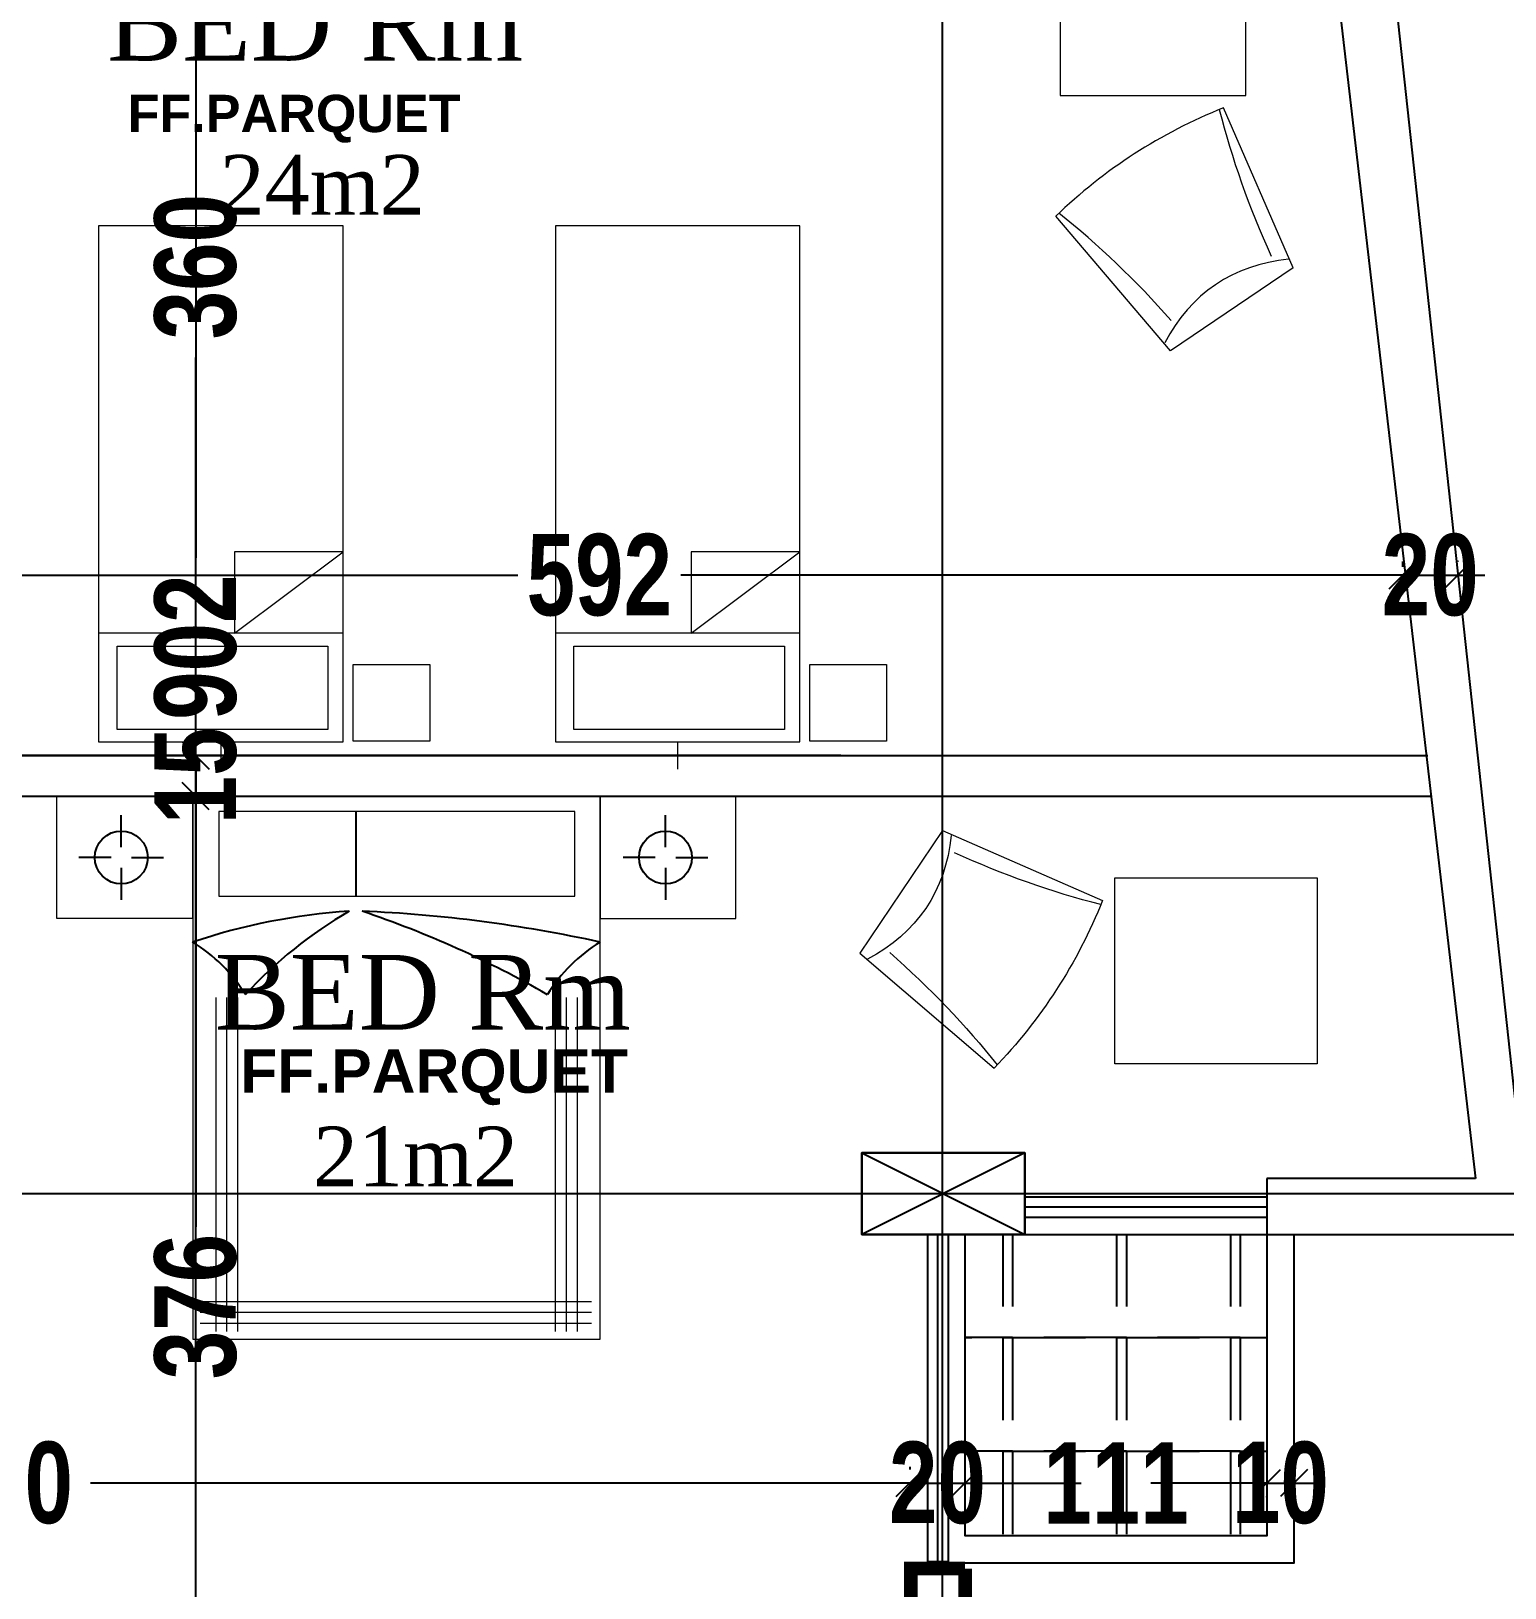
# Model space of a CAD drawing. Extents: x 285329 to 658348, y -83126 to -16980.
# Drawn here: x 360034 to 360576, y -42403 to -41829 of the extents above; entities that cross this region are included whole.
import ezdxf

# ---------------------------------------------------------------- set-up
doc = ezdxf.new("R2010")
doc.units = 0
doc.layers.get('0').update_dxf_attribs({"linetype": 'CONTINUOUS'})
doc.layers.get('DEFPOINTS').update_dxf_attribs({"color": 9, "linetype": 'CONTINUOUS'})
for name, color, linetype in [('AXIS', 1, 'CONTINUOUS'), ('COLUMN', 5, 'CONTINUOUS'), ('FURNITURE', 4, 'CONTINUOUS'), ('Layer3', 50, 'CONTINUOUS'), ('TEXT', 3, 'CONTINUOUS'), ('WALL', 7, 'CONTINUOUS'), ('WALL1', 2, 'CONTINUOUS')]:
    doc.layers.add(name, color=color, linetype=linetype)
doc.layers.add('FURN', color=126, linetype='CONTINUOUS', lineweight=9)
doc.layers.add('VIS', color=8, linetype='CONTINUOUS', lineweight=18)
doc.styles.add('CITYBLUEPRINT', font='cityb___.ttf', dxfattribs={"width": 0.8})
doc.styles.add('style2', font='romantic.ttf', dxfattribs={"height": 50})
doc.styles.add('STYLE4', font='arialbd.ttf', dxfattribs={"height": 0.2})
doc.dimstyles.new('50', dxfattribs={"dimtxt": 30, "dimasz": 10, "dimexe": 5, "dimexo": 6, "dimgap": 5, "dimtad": 0, "dimdec": 0, "dimdsep": 46, "dimtxsty": 'CITYBLUEPRINT', "dimblk1": 'OBLIQUE', "dimblk2": 'OBLIQUE', "dimsah": 1, "dimcen": 0.05, "dimdle": 0.03, "dimclre": 22, "dimclrt": 7, "dimadec": 0, "dimazin": 0, "dimtfac": 1, "dimtdec": 0, "dimtix": 1, "dimtmove": 0, "dimatfit": 3, "dimldrblk": 'OBLIQUE', "dimfxl": 1, "dimtolj": 1, "dimtzin": 0, "dimarcsym": 0})

# ---------------------------------------------------------------- blocks, each defined once
blk = doc.blocks.new('COLUMN')
at = {"layer": 'AXIS'}
for p, q in [((236924.7, -9644.26), (236984.7, -9674.26)), ((236984.7, -9644.26), (236924.7, -9674.26))]:
    blk.add_line(p, q, dxfattribs=at)
at = {"layer": 'COLUMN'}
blk.add_lwpolyline([(236924.7, -9644.26), (236984.7, -9644.26), (236984.7, -9674.26), (236924.7, -9674.26)], close=True, dxfattribs=at)
blk = doc.blocks.new('BED90')
at = {"color": 1}
for p, q in [((-76122.23, -175772.7), (-76122.23, -175760.9)), ((-76126, -175776.47), (-76137.8, -175776.47)), ((-76118.46, -175776.47), (-76106.66, -175776.47)), ((-76122.23, -175780.24), (-76122.23, -175792.04)), ((-76122.23, -175973.06), (-76122.23, -175961.26)), ((-76126, -175976.83), (-76137.8, -175976.83)), ((-76118.46, -175976.83), (-76106.66, -175976.83)), ((-76122.23, -175980.6), (-76122.23, -175992.4))]:
    blk.add_line(p, q, dxfattribs=at)
at = {"color": 1, "extrusion": (0, 0, -1)}
for centre in [(-76122.23, -175776.47), (-76122.23, -175976.83)]:
    blk.add_ellipse(centre, major_axis=(6.89, 6.89), ratio=1, start_param=3.141593, end_param=9.424778, dxfattribs=at)
at = {"layer": 'FURN'}
for p, q in [((-76144.65, -175750.54), (-76099.65, -175750.54)), ((-76144.65, -175800.54), (-76144.65, -175750.54)), ((-76099.65, -175750.54), (-76099.65, -175800.54)), ((-76299.65, -175800.54), (-76099.65, -175800.54)), ((-76299.65, -175950.54), (-76299.65, -175800.54)), ((-76099.65, -175800.54), (-76144.65, -175800.54)), ((-76099.65, -175800.54), (-76099.65, -175950.54)), ((-76293.71, -175947.82), (-76293.71, -175803.68)), ((-76289.71, -175947.82), (-76289.71, -175803.68)), ((-76285.71, -175947.82), (-76285.71, -175803.68)), ((-76173.81, -175809.03), (-76296.74, -175809.03)), ((-76136.43, -175809.84), (-76105.32, -175809.84)), ((-76136.43, -175890.57), (-76136.43, -175809.84)), ((-76105.32, -175809.84), (-76105.32, -175890.57)), ((-76173.81, -175813.03), (-76296.74, -175813.03)), ((-76173.81, -175817.03), (-76296.74, -175817.03)), ((-76136.43, -175890.17), (-76105.32, -175890.17)), ((-76136.43, -175940.9), (-76136.43, -175890.17)), ((-76105.32, -175890.57), (-76136.43, -175890.57)), ((-76105.32, -175890.17), (-76105.32, -175940.9)), ((-76173.81, -175934.05), (-76296.74, -175934.05)), ((-76173.81, -175938.05), (-76296.74, -175938.05)), ((-76173.81, -175942.05), (-76296.74, -175942.05)), ((-76105.32, -175940.9), (-76136.43, -175940.9)), ((-76099.65, -175950.54), (-76299.65, -175950.54)), ((-76144.65, -175950.56), (-76144.65, -176000.56)), ((-76099.65, -175950.56), (-76144.65, -175950.56)), ((-76099.65, -176000.56), (-76099.65, -175950.56)), ((-76144.65, -176000.56), (-76099.65, -176000.56))]:
    blk.add_line(p, q, dxfattribs=at)
at = {"layer": 'Layer3', "color": 1, "linetype": 'Continuous', "extrusion": (0, 0, -1)}
for centre, major_axis, ratio, start_param, end_param in [((-76202.86, -175770.59), (40.87, 40.87), 1, 1.329085, 1.807955), ((-76648.69, -175909.31), (-358.58, 358.58), 1, 2.139925, 2.31453), ((-76498.83, -176007.66), (-266.06, 266.06), 1, 1.833807, 2.033087), ((-76449.38, -175677.69), (-293.45, 235.51), 0.655482, 3.041952, 3.241233), ((-76643.35, -175824.04), (-497.53, 98.07), 0.665001, 3.05429, 3.228895), ((-76202.86, -175980.48), (-40.87, 40.87), 1, 1.333638, 1.812508)]:
    blk.add_ellipse(centre, major_axis=major_axis, ratio=ratio, start_param=start_param, end_param=end_param, dxfattribs=at)
blk = doc.blocks.new('_Oblique')
at = {"color": 0, "lineweight": -2}
blk.add_line((-0.5, -0.5), (0.5, 0.5), dxfattribs=at)
blk = doc.blocks.new('*D2574')
at = {"layer": 'DEFPOINTS', "color": 0, "linetype": 'Continuous', "lineweight": 5, "transparency": 16777216}
for p in [(360094.09, -41736.21), (360094.09, -42096.21), (360094.46, -42096.21)]:
    blk.add_point(p, dxfattribs=at)
at = {"layer": 'VIS', "color": 0, "linetype": 'Continuous', "lineweight": -2, "transparency": 16777216}
for p, q in [((360094.46, -41736.18), (360094.46, -41882.77)), ((360094.46, -42096.24), (360094.46, -41949.64))]:
    blk.add_line(p, q, dxfattribs=at)
at = {"layer": 'VIS', "color": 22, "linetype": 'Continuous', "lineweight": -2, "transparency": 16777216}
for p, q in [((360100.09, -41736.21), (360099.46, -41736.21)), ((360100.09, -42096.21), (360099.46, -42096.21))]:
    blk.add_line(p, q, dxfattribs=at)
at = {"layer": 'VIS', "color": 0, "linetype": 'Continuous', "lineweight": -2, "transparency": 16777216, "xscale": 10, "yscale": 10, "zscale": 10}
for p, rotation in [((360094.46, -41736.21), 90), ((360094.46, -42096.21), 270)]:
    blk.add_blockref('_Oblique', p, dxfattribs=dict(at, rotation=rotation))
at = {"layer": 'VIS', "color": 7, "linetype": 'Continuous', "lineweight": 5, "transparency": 16777216, "insert": (360094.46, -41916.21), "char_height": 30, "attachment_point": 5, "rotation": 90, "style": 'CITYBLUEPRINT'}
blk.add_mtext('\\A1;360', dxfattribs=at)
blk = doc.blocks.new('*D2575')
at = {"layer": 'DEFPOINTS', "color": 0, "linetype": 'Continuous', "lineweight": 5, "transparency": 16777216}
for p in [(360094.09, -42096.21), (360094.09, -42111.21), (360094.46, -42111.21)]:
    blk.add_point(p, dxfattribs=at)
at = {"layer": 'VIS', "color": 0, "linetype": 'Continuous', "lineweight": -2, "transparency": 16777216}
for p, q in [((360094.46, -42096.21), (360094.46, -42086.21)), ((360094.46, -42096.21), (360094.46, -42111.21)), ((360094.46, -42111.21), (360094.46, -42121.21))]:
    blk.add_line(p, q, dxfattribs=at)
at = {"layer": 'VIS', "color": 22, "linetype": 'Continuous', "lineweight": -2, "transparency": 16777216}
for p, q in [((360100.09, -42096.21), (360099.46, -42096.21)), ((360100.09, -42111.21), (360099.46, -42111.21))]:
    blk.add_line(p, q, dxfattribs=at)
at = {"layer": 'VIS', "color": 0, "linetype": 'Continuous', "lineweight": -2, "transparency": 16777216, "xscale": 10, "yscale": 10, "zscale": 10}
for p, rotation in [((360094.46, -42096.21), 270), ((360094.46, -42111.21), 90)]:
    blk.add_blockref('_Oblique', p, dxfattribs=dict(at, rotation=rotation))
at = {"layer": 'VIS', "color": 7, "linetype": 'Continuous', "lineweight": 5, "transparency": 16777216, "insert": (360094.46, -42103.71), "char_height": 30, "attachment_point": 5, "rotation": 90, "style": 'CITYBLUEPRINT'}
blk.add_mtext('\\A1;15', dxfattribs=at)
blk = doc.blocks.new('*D2626')
at = {"layer": 'DEFPOINTS', "color": 0, "linetype": 'Continuous', "lineweight": 5, "transparency": 16777216}
for p in [(360559.12, -42029.84), (360559.12, -42030.55), (360538.84, -42032.73)]:
    blk.add_point(p, dxfattribs=at)
at = {"layer": 'VIS', "color": 22, "linetype": 'Continuous', "lineweight": -2, "transparency": 16777216}
for p, q in [((360538.84, -42026.73), (360538.84, -42024.84)), ((360559.12, -42024.55), (360559.12, -42024.84))]:
    blk.add_line(p, q, dxfattribs=at)
at = {"layer": 'VIS', "color": 0, "linetype": 'Continuous', "lineweight": -2, "transparency": 16777216}
for p, q in [((360538.84, -42029.84), (360528.84, -42029.84)), ((360538.84, -42029.84), (360559.12, -42029.84)), ((360559.12, -42029.84), (360569.12, -42029.84))]:
    blk.add_line(p, q, dxfattribs=at)
at = {"layer": 'VIS', "color": 0, "linetype": 'Continuous', "lineweight": -2, "transparency": 16777216, "xscale": 10, "yscale": 10, "zscale": 10}
blk.add_blockref('_Oblique', (360538.84, -42029.84), dxfattribs=at)
at = {"layer": 'VIS', "color": 0, "linetype": 'Continuous', "lineweight": -2, "transparency": 16777216, "xscale": 10, "yscale": 10, "zscale": 10, "rotation": 180}
blk.add_blockref('_Oblique', (360559.12, -42029.84), dxfattribs=at)
at = {"layer": 'VIS', "color": 7, "linetype": 'Continuous', "lineweight": 5, "transparency": 16777216, "insert": (360548.98, -42029.84), "char_height": 30, "attachment_point": 5, "style": 'CITYBLUEPRINT'}
blk.add_mtext('\\A1;20', dxfattribs=at)
blk = doc.blocks.new('*D2662')
at = {"layer": 'DEFPOINTS', "color": 0, "linetype": 'Continuous', "lineweight": 5, "transparency": 16777216}
for p in [(359947.23, -42029.84), (360538.84, -42029.84), (360538.84, -42029.84)]:
    blk.add_point(p, dxfattribs=at)
at = {"layer": 'VIS', "color": 0, "linetype": 'Continuous', "lineweight": -2, "transparency": 16777216}
for p, q in [((359947.2, -42029.84), (360212.99, -42029.84)), ((360538.87, -42029.84), (360273.08, -42029.84))]:
    blk.add_line(p, q, dxfattribs=at)
at = {"layer": 'VIS', "color": 22, "linetype": 'Continuous', "lineweight": -2, "transparency": 16777216}
for p, q in [((359947.23, -42035.84), (359947.23, -42034.84)), ((360538.84, -42035.84), (360538.84, -42034.84))]:
    blk.add_line(p, q, dxfattribs=at)
at = {"layer": 'VIS', "color": 0, "linetype": 'Continuous', "lineweight": -2, "transparency": 16777216, "xscale": 10, "yscale": 10, "zscale": 10, "rotation": 180}
blk.add_blockref('_Oblique', (359947.23, -42029.84), dxfattribs=at)
at = {"layer": 'VIS', "color": 0, "linetype": 'Continuous', "lineweight": -2, "transparency": 16777216, "xscale": 10, "yscale": 10, "zscale": 10}
blk.add_blockref('_Oblique', (360538.84, -42029.84), dxfattribs=at)
at = {"layer": 'VIS', "color": 7, "linetype": 'Continuous', "lineweight": 5, "transparency": 16777216, "insert": (360243.04, -42029.84), "char_height": 30, "attachment_point": 5, "style": 'CITYBLUEPRINT'}
blk.add_mtext('\\A1;592', dxfattribs=at)
blk = doc.blocks.new('*D2704')
at = {"layer": 'DEFPOINTS', "color": 0, "linetype": 'Continuous', "lineweight": 5, "transparency": 16777216}
for p in [(360094.09, -42111.21), (360094.46, -42487.11), (360095.97, -42487.11)]:
    blk.add_point(p, dxfattribs=at)
at = {"layer": 'VIS', "color": 0, "linetype": 'Continuous', "lineweight": -2, "transparency": 16777216}
for p, q in [((360094.46, -42111.18), (360094.46, -42269.84)), ((360094.46, -42487.14), (360094.46, -42328.47))]:
    blk.add_line(p, q, dxfattribs=at)
at = {"layer": 'VIS', "color": 22, "linetype": 'Continuous', "lineweight": -2, "transparency": 16777216}
for p, q in [((360100.09, -42111.21), (360099.46, -42111.21)), ((360089.97, -42487.11), (360089.46, -42487.11))]:
    blk.add_line(p, q, dxfattribs=at)
at = {"layer": 'VIS', "color": 0, "linetype": 'Continuous', "lineweight": -2, "transparency": 16777216, "xscale": 10, "yscale": 10, "zscale": 10}
for p, rotation in [((360094.46, -42111.21), 90), ((360094.46, -42487.11), 270)]:
    blk.add_blockref('_Oblique', p, dxfattribs=dict(at, rotation=rotation))
at = {"layer": 'VIS', "color": 7, "linetype": 'Continuous', "lineweight": 5, "transparency": 16777216, "insert": (360094.46, -42299.16), "char_height": 30, "attachment_point": 5, "rotation": 90, "style": 'CITYBLUEPRINT'}
blk.add_mtext('\\A1;376', dxfattribs=at)
blk = doc.blocks.new('vxcv')
at = {"layer": 'FURN'}
for p, q in [((312988.44, -30904, -139.86), (313033.6, -30873.45, -139.86)), ((313033.6, -30873.45, -139.86), (313075.88, -30922.95, -139.86)), ((312988.44, -30904, -139.86), (313014.16, -30962.87, -139.86))]:
    blk.add_line(p, q, dxfattribs=at)
blk.add_lwpolyline([(313074.27, -30967.39), (313005.85, -30967.39), (313005.85, -31041.94), (313074.27, -31041.94)], close=True, dxfattribs=at)
for centre, major_axis, ratio, start_param, end_param in [((312888.99, -30708.42, -139.86), (-128.06, 189.35), 0.481209, 2.88862, 3.394565), ((313103.04, -30798.66, -139.86), (116.97, -155.99), 0.555479, -1.432361, -1.129115), ((312889.67, -30936.65, -139.86), (94.28, -170.66), 0.555479, 1.129115, 1.432361), ((312722.8, -30444.67, -139.86), (324.17, -501.26), 0.5625, -0.109671, 0.109671)]:
    blk.add_ellipse(centre, major_axis=major_axis, ratio=ratio, start_param=start_param, end_param=end_param, dxfattribs=at)
blk = doc.blocks.new('*D2706')
at = {"layer": 'DEFPOINTS', "color": 0, "linetype": 'Continuous', "lineweight": 5, "transparency": 16777216}
for p in [(359439.46, -41605.21), (360094.46, -41605.21), (360094.03, -42507.44)]:
    blk.add_point(p, dxfattribs=at)
at = {"layer": 'VIS', "color": 22, "linetype": 'Continuous', "lineweight": -2, "transparency": 16777216}
for p, q in [((359445.46, -41605.21), (360099.46, -41605.21)), ((360100.03, -42507.44), (360099.46, -42507.44))]:
    blk.add_line(p, q, dxfattribs=at)
at = {"layer": 'VIS', "color": 0, "linetype": 'Continuous', "lineweight": -2, "transparency": 16777216}
for p, q in [((360094.46, -41605.18), (360094.46, -42023.47)), ((360094.46, -42507.47), (360094.46, -42089.18))]:
    blk.add_line(p, q, dxfattribs=at)
at = {"layer": 'VIS', "color": 0, "linetype": 'Continuous', "lineweight": -2, "transparency": 16777216, "xscale": 10, "yscale": 10, "zscale": 10}
for p, rotation in [((360094.46, -41605.21), 90), ((360094.46, -42507.44), 270)]:
    blk.add_blockref('_Oblique', p, dxfattribs=dict(at, rotation=rotation))
at = {"layer": 'VIS', "color": 7, "linetype": 'Continuous', "lineweight": 5, "transparency": 16777216, "insert": (360094.46, -42056.32), "char_height": 30, "attachment_point": 5, "rotation": 90, "style": 'CITYBLUEPRINT'}
blk.add_mtext('\\A1;902', dxfattribs=at)
blk = doc.blocks.new('*D2717')
at = {"layer": 'DEFPOINTS', "color": 0, "linetype": 'Continuous', "lineweight": 5, "transparency": 16777216}
for p in [(360357.36, -42364.13), (360357.36, -42364.13), (359687.63, -42380.52)]:
    blk.add_point(p, dxfattribs=at)
at = {"layer": 'VIS', "color": 22, "linetype": 'Continuous', "lineweight": -2, "transparency": 16777216}
for p, q in [((359687.63, -42374.52), (359687.63, -42359.13)), ((360357.36, -42358.13), (360357.36, -42359.13))]:
    blk.add_line(p, q, dxfattribs=at)
at = {"layer": 'VIS', "color": 0, "linetype": 'Continuous', "lineweight": -2, "transparency": 16777216}
for p, q in [((359687.6, -42364.13), (359989.28, -42364.13)), ((360357.39, -42364.13), (360055.71, -42364.13))]:
    blk.add_line(p, q, dxfattribs=at)
at = {"layer": 'VIS', "color": 0, "linetype": 'Continuous', "lineweight": -2, "transparency": 16777216, "xscale": 10, "yscale": 10, "zscale": 10, "rotation": 180}
blk.add_blockref('_Oblique', (359687.63, -42364.13), dxfattribs=at)
at = {"layer": 'VIS', "color": 0, "linetype": 'Continuous', "lineweight": -2, "transparency": 16777216, "xscale": 10, "yscale": 10, "zscale": 10}
blk.add_blockref('_Oblique', (360357.36, -42364.13), dxfattribs=at)
at = {"layer": 'VIS', "color": 7, "linetype": 'Continuous', "lineweight": 5, "transparency": 16777216, "insert": (360022.49, -42364.13), "char_height": 30, "attachment_point": 5, "style": 'CITYBLUEPRINT'}
blk.add_mtext('\\A1;670', dxfattribs=at)
blk = doc.blocks.new('*D2718')
at = {"layer": 'DEFPOINTS', "color": 0, "linetype": 'Continuous', "lineweight": 5, "transparency": 16777216}
for p in [(360377.73, -42363.4), (360357.36, -42364.13), (360377.73, -42364.13)]:
    blk.add_point(p, dxfattribs=at)
at = {"layer": 'VIS', "color": 22, "linetype": 'Continuous', "lineweight": -2, "transparency": 16777216}
for p, q in [((360357.36, -42358.13), (360357.36, -42359.13)), ((360377.73, -42369.4), (360377.73, -42369.13))]:
    blk.add_line(p, q, dxfattribs=at)
at = {"layer": 'VIS', "color": 0, "linetype": 'Continuous', "lineweight": -2, "transparency": 16777216}
for p, q in [((360357.36, -42364.13), (360347.36, -42364.13)), ((360357.36, -42364.13), (360377.73, -42364.13)), ((360377.73, -42364.13), (360387.73, -42364.13))]:
    blk.add_line(p, q, dxfattribs=at)
at = {"layer": 'VIS', "color": 0, "linetype": 'Continuous', "lineweight": -2, "transparency": 16777216, "xscale": 10, "yscale": 10, "zscale": 10}
blk.add_blockref('_Oblique', (360357.36, -42364.13), dxfattribs=at)
at = {"layer": 'VIS', "color": 0, "linetype": 'Continuous', "lineweight": -2, "transparency": 16777216, "xscale": 10, "yscale": 10, "zscale": 10, "rotation": 180}
blk.add_blockref('_Oblique', (360377.73, -42364.13), dxfattribs=at)
at = {"layer": 'VIS', "color": 7, "linetype": 'Continuous', "lineweight": 5, "transparency": 16777216, "insert": (360367.54, -42364.13), "char_height": 30, "attachment_point": 5, "style": 'CITYBLUEPRINT'}
blk.add_mtext('\\A1;20', dxfattribs=at)
blk = doc.blocks.new('*D2719')
at = {"layer": 'DEFPOINTS', "color": 0, "linetype": 'Continuous', "lineweight": 5, "transparency": 16777216}
for p in [(360377.73, -42363.4), (360488.79, -42363.4), (360488.79, -42364.13)]:
    blk.add_point(p, dxfattribs=at)
at = {"layer": 'VIS', "color": 0, "linetype": 'Continuous', "lineweight": -2, "transparency": 16777216}
for p, q in [((360377.7, -42364.13), (360420.42, -42364.13)), ((360488.82, -42364.13), (360446.11, -42364.13))]:
    blk.add_line(p, q, dxfattribs=at)
at = {"layer": 'VIS', "color": 22, "linetype": 'Continuous', "lineweight": -2, "transparency": 16777216}
for p, q in [((360377.73, -42369.4), (360377.73, -42369.13)), ((360488.79, -42369.4), (360488.79, -42369.13))]:
    blk.add_line(p, q, dxfattribs=at)
at = {"layer": 'VIS', "color": 0, "linetype": 'Continuous', "lineweight": -2, "transparency": 16777216, "xscale": 10, "yscale": 10, "zscale": 10, "rotation": 180}
blk.add_blockref('_Oblique', (360377.73, -42364.13), dxfattribs=at)
at = {"layer": 'VIS', "color": 0, "linetype": 'Continuous', "lineweight": -2, "transparency": 16777216, "xscale": 10, "yscale": 10, "zscale": 10}
blk.add_blockref('_Oblique', (360488.79, -42364.13), dxfattribs=at)
at = {"layer": 'VIS', "color": 7, "linetype": 'Continuous', "lineweight": 5, "transparency": 16777216, "insert": (360433.26, -42364.13), "char_height": 30, "attachment_point": 5, "style": 'CITYBLUEPRINT'}
blk.add_mtext('\\A1;111', dxfattribs=at)
blk = doc.blocks.new('*D2720')
at = {"layer": 'DEFPOINTS', "color": 0, "linetype": 'Continuous', "lineweight": 5, "transparency": 16777216}
for p in [(360488.79, -42363.4), (360498.79, -42363.4), (360498.79, -42364.13)]:
    blk.add_point(p, dxfattribs=at)
at = {"layer": 'VIS', "color": 0, "linetype": 'Continuous', "lineweight": -2, "transparency": 16777216}
for p, q in [((360488.79, -42364.13), (360478.79, -42364.13)), ((360488.79, -42364.13), (360498.79, -42364.13)), ((360498.79, -42364.13), (360508.79, -42364.13))]:
    blk.add_line(p, q, dxfattribs=at)
at = {"layer": 'VIS', "color": 22, "linetype": 'Continuous', "lineweight": -2, "transparency": 16777216}
for p, q in [((360488.79, -42369.4), (360488.79, -42369.13)), ((360498.79, -42369.4), (360498.79, -42369.13))]:
    blk.add_line(p, q, dxfattribs=at)
at = {"layer": 'VIS', "color": 0, "linetype": 'Continuous', "lineweight": -2, "transparency": 16777216, "xscale": 10, "yscale": 10, "zscale": 10}
blk.add_blockref('_Oblique', (360488.79, -42364.13), dxfattribs=at)
at = {"layer": 'VIS', "color": 0, "linetype": 'Continuous', "lineweight": -2, "transparency": 16777216, "xscale": 10, "yscale": 10, "zscale": 10, "rotation": 180}
blk.add_blockref('_Oblique', (360498.79, -42364.13), dxfattribs=at)
at = {"layer": 'VIS', "color": 7, "linetype": 'Continuous', "lineweight": 5, "transparency": 16777216, "insert": (360493.79, -42364.13), "char_height": 30, "attachment_point": 5, "style": 'CITYBLUEPRINT'}
blk.add_mtext('\\A1;10', dxfattribs=at)
blk = doc.blocks.new('Bed-90')
for p, q in [((0.5, 0.45), (0.5, -0.45)), ((0.5, 0.05), (0.8, 0.45)), ((0.8, 0.45), (0.8, 0.05)), ((0.1, 0), (0, 0)), ((0.8, 0.05), (0.5, 0.05))]:
    blk.add_line(p, q)
for points in [[(0.1025, 0.7696), (0.1025, 0.4867), (0.3853, 0.4867), (0.3853, 0.7696)], [(0.1, 0.45), (2, 0.45), (2, -0.45), (0.1, -0.45)], [(0.1452, 0.3936), (0.1452, -0.3818), (0.4528, -0.3818), (0.4528, 0.3936)]]:
    blk.add_lwpolyline(points, close=True)

msp = doc.modelspace()

# ---------------------------------------------------------------- hatches: boundary and pattern name
at = {"layer": 'AXIS'}
h = msp.add_hatch(dxfattribs=at)
h.set_pattern_fill('ANGLE', color=256, scale=6, style=0)
h.set_pattern_definition([(0, (121881.76, -51111.667), (0, -41.91), [30.48, -11.43]), (270, (121881.76, -51111.667), (-41.91, -3e-15), [30.48, -11.43])])
h.paths.add_polyline_path([(360488.79, -42383.64), (360377.73, -42383.64), (360377.73, -42272.58), (360488.79, -42272.58)])
h = msp.add_hatch(dxfattribs=at)
h.set_pattern_fill('ANGLE', color=256, scale=6, style=0)
h.set_pattern_definition([(180, (597312.43, -51111.667), (0, -41.91), [30.48, -11.43]), (270, (597312.43, -51111.667), (41.91, -3e-15), [30.48, -11.43])])
h.paths.add_polyline_path([(360488.79, -42383.64), (360377.73, -42383.64), (360377.73, -42272.58), (360488.79, -42272.58)])

# ---------------------------------------------------------------- linework, layer by layer
for p, q in [((360369.73, -39110.89), (360369.2, -42695.17)), ((358481.6, -42257.58), (360818.48, -42257.58))]:
    msp.add_line(p, q, dxfattribs=at)
at = {"layer": 'FURNITURE', "ltscale": 3}
for points in [[(360399.73, -42266.4), (360399.73, -42258.75), (360488.79, -42258.75), (360488.79, -42266.4)], [(360399.73, -42266.4), (360399.73, -42258.75), (360488.79, -42258.75), (360488.79, -42266.4)], [(360371.56, -42272.58), (360363.9, -42272.58), (360363.9, -42393.01), (360371.56, -42393.01)], [(360371.56, -42272.58), (360363.9, -42272.58), (360363.9, -42394.61), (360371.56, -42394.61)]]:
    msp.add_lwpolyline(points, close=True, dxfattribs=at)
at = {"layer": 'FURNITURE'}
msp.add_lwpolyline([(360498.79, -42272.58), (360498.79, -42393.64), (360377.73, -42393.64)], dxfattribs=at)
msp.add_lwpolyline([(360498.79, -42272.58), (360498.79, -42393.64), (360377.73, -42393.64)], dxfattribs=at)
msp.add_lwpolyline([(360377.73, -42272.58), (360488.79, -42272.58), (360488.79, -42383.64), (360377.73, -42383.64)], close=True, dxfattribs=at)
msp.add_lwpolyline([(360377.73, -42272.58), (360488.79, -42272.58), (360488.79, -42383.64), (360377.73, -42383.64)], close=True, dxfattribs=at)
at = {"layer": 'FURNITURE', "ltscale": 3}
for points in [[(360377.73, -42272.58), (360508.79, -42272.58)], [(360377.73, -42272.58), (360488.79, -42272.58)]]:
    msp.add_lwpolyline(points, dxfattribs=at)
at = {"layer": 'WALL', "linetype": 'Continuous', "ltscale": 3}
for p, q in [((360504.93, -41728.7), (360565.64, -42252.02)), ((360585.64, -42272.58), (360526.66, -41728.7)), ((360565.64, -42252.02), (360488.79, -42252.02)), ((360488.79, -42252.02), (360488.79, -42272.58)), ((360488.79, -42272.58), (360585.64, -42272.58))]:
    msp.add_line(p, q, dxfattribs=at)
at = {"layer": 'WALL', "ltscale": 3}
for p, q in [((360332, -42096.21), (359737.23, -42096.21)), ((359947.25, -42096.21), (360548.08, -42096.21)), ((359737.23, -42111.21), (360549.72, -42111.21))]:
    msp.add_line(p, q, dxfattribs=at)
at = {"layer": 'WALL', "linetype": 'Continuous', "ltscale": 3, "const_width": 5}
for points in [[(360377.73, -42395.64), (360377.73, -42534.58), (359925.26, -42491.29), (359925.26, -42427.73)], [(359945.26, -42427.73), (359945.26, -42471.29), (360357.73, -42514.58), (360357.73, -42395.64), (360377.73, -42395.64)]]:
    msp.add_lwpolyline(points, dxfattribs=at)
at = {"layer": 'WALL1'}
for p, q in [((360488.79, -42262.58), (360399.73, -42262.58)), ((360488.79, -42262.58), (360399.73, -42262.58)), ((360367.73, -42383.64), (360367.73, -42272.58)), ((360367.73, -42394.61), (360367.73, -42278.55))]:
    msp.add_line(p, q, dxfattribs=at)

# ---------------------------------------------------------------- block references
at = {"color": 1, "xscale": -1, "rotation": 270}
msp.add_blockref('BED90', (536043.87, 33988.44), dxfattribs=at)
at = {"layer": 'FURN', "xscale": -100, "yscale": 100, "zscale": 100, "rotation": 270}
for p in [(360103.71, -42101.21), (360271.88, -42101.21)]:
    msp.add_blockref('Bed-90', p, dxfattribs=at)
at = {"layer": 'VIS', "linetype": 'Continuous', "lineweight": 5, "rotation": 180}
msp.add_blockref('vxcv', (673486.98, -72820.62), dxfattribs=at)
at = {"layer": 'VIS', "linetype": 'Continuous', "lineweight": 5, "xscale": -1, "rotation": 90}
msp.add_blockref('vxcv', (329465.45, 270864.54), dxfattribs=at)
at = {"layer": 'WALL', "linetype": 'Continuous'}
msp.add_blockref('COLUMN', (123415.03, -32598.32), dxfattribs=at)
at = {"layer": 'WALL', "linetype": 'Continuous', "xscale": -1}
msp.add_blockref('COLUMN', (597324.43, -32598.32), dxfattribs=at)

# ---------------------------------------------------------------- texts
at = {"layer": 'TEXT'}
for s, insert, char_height, width, attachment_point, style in [('BED Rm', (360061.8, -41840.47), 27.44, 455.7181, 7, 'style2'), ('FF.PARQUET', (360191.97, -41852.93), 13.739, 148.7202, 3, 'STYLE4'), ('24m2', (360103.27, -41875.08), 21.952, 364.5745, 1, 'style2'), ('BED Rm', (360254.62, -42197.26), 27.44, 455.7181, 9, 'style2'), ('FF.PARQUET', (360110.81, -42204.43), 16, 173.1975, 1, 'STYLE4'), ('21m2', (360213.15, -42232.87), 21.952, 364.5745, 3, 'style2')]:
    msp.add_mtext(s, dxfattribs=dict(at, insert=insert, char_height=char_height, width=width, attachment_point=attachment_point, style=style))

# ---------------------------------------------------------------- dimensions: what is measured, and where the dimension line sits
at = {"layer": 'VIS', "linetype": 'Continuous', "lineweight": 5}
for base, p1, p2, picture, middle in [((360094.46, -41605.21), (360094.03, -42507.44), (359439.46, -41605.21), '*D2706', (360094.46, -42056.32)), ((360094.46, -42096.21), (360094.09, -41736.21), (360094.09, -42096.21), '*D2574', (360094.46, -41916.21)), ((360094.46, -42111.21), (360094.09, -42096.21), (360094.09, -42111.21), '*D2575', (360094.46, -42103.71)), ((360094.46, -42487.11), (360094.09, -42111.21), (360095.97, -42487.11), '*D2704', (360094.46, -42299.16))]:
    dim = msp.add_linear_dim(base=base, p1=p1, p2=p2, angle=90, dimstyle='50', override={"dimtmove": 1}, dxfattribs=at)
    dim.commit()
    dim.dimension.update_dxf_attribs({"geometry": picture, "text_midpoint": middle})
for base, p1, p2, picture, middle in [((360538.84, -42029.84), (359947.23, -42029.84), (360538.84, -42029.84), '*D2662', (360243.04, -42029.84)), ((360559.12, -42029.84), (360538.84, -42032.73), (360559.12, -42030.55), '*D2626', (360548.98, -42029.84)), ((360357.36, -42364.13), (359687.63, -42380.52), (360357.36, -42364.13), '*D2717', (360022.49, -42364.13)), ((360377.73, -42364.13), (360357.36, -42364.13), (360377.73, -42363.4), '*D2718', (360367.54, -42364.13)), ((360488.79, -42364.13), (360377.73, -42363.4), (360488.79, -42363.4), '*D2719', (360433.26, -42364.13)), ((360498.79, -42364.13), (360488.79, -42363.4), (360498.79, -42363.4), '*D2720', (360493.79, -42364.13))]:
    dim = msp.add_linear_dim(base=base, p1=p1, p2=p2, dimstyle='50', override={"dimtmove": 1}, dxfattribs=at)
    dim.commit()
    dim.dimension.update_dxf_attribs({"geometry": picture, "text_midpoint": middle})

doc.saveas('drawing.dxf')
